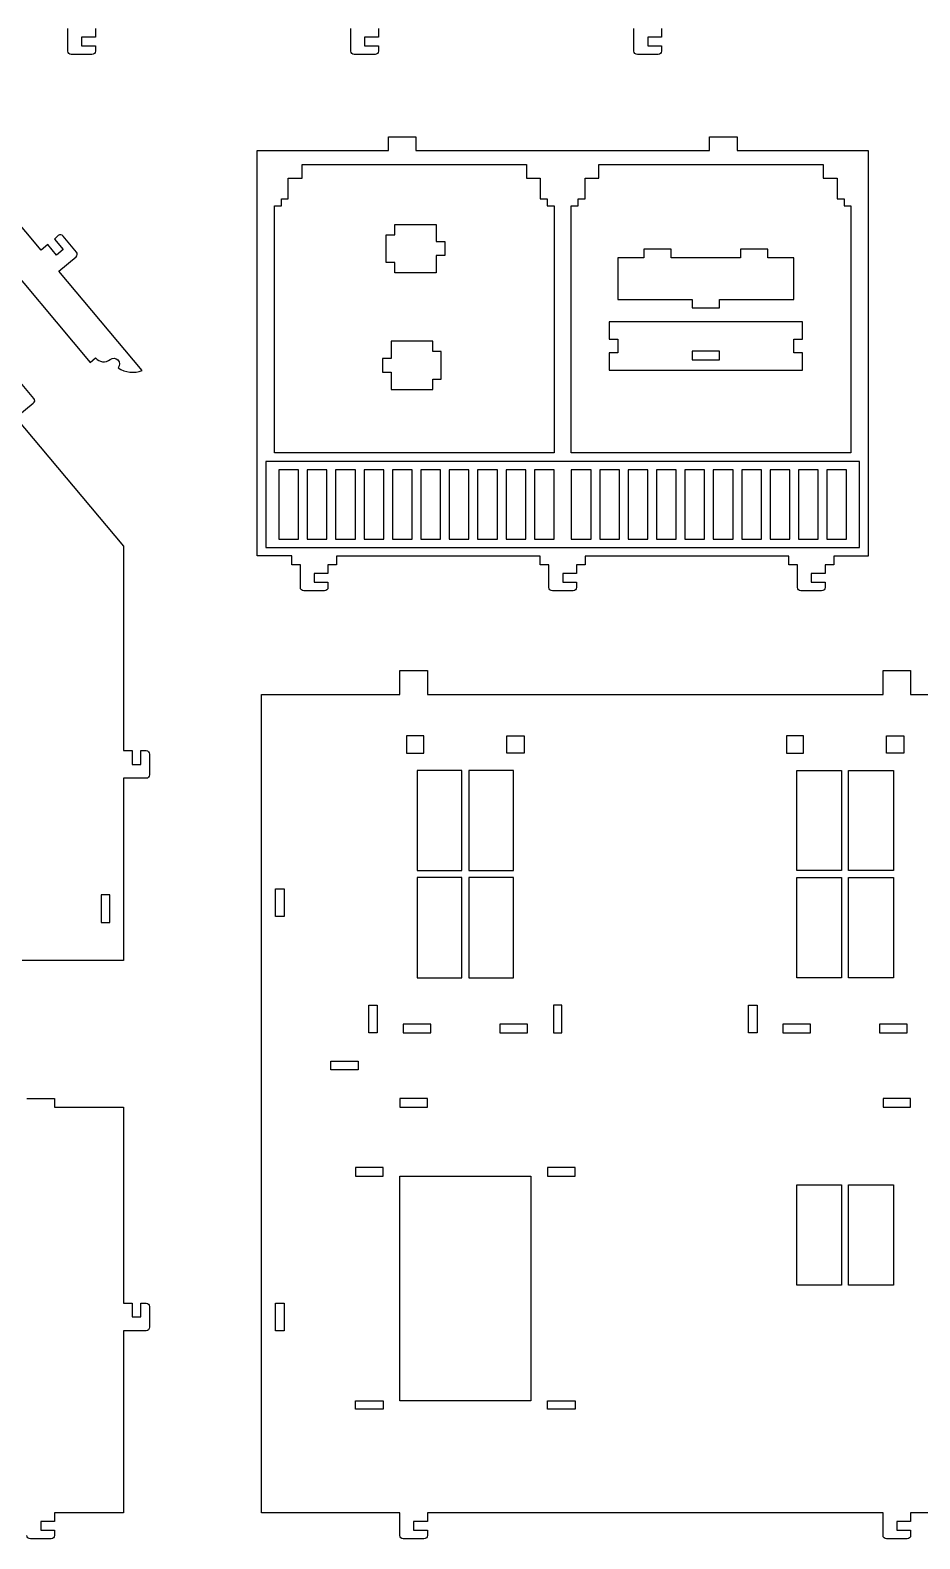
# Model space of a CAD drawing. Extents: x 1573 to 3804, y 1639 to 3362.
# Drawn here: x 2499 to 3117, y 1639 to 2687 of the extents above; entities that cross this region are included whole.
import ezdxf

# ---------------------------------------------------------------- set-up
doc = ezdxf.new("R2010")
doc.units = 0
doc.header["$MEASUREMENT"] = 0
doc.layers.add('LAYER1', color=18, linetype='CONTINUOUS')

msp = doc.modelspace()

# ---------------------------------------------------------------- linework, layer by layer
at = {"layer": 'LAYER1'}
for points in [[(2544, 2688.5), (2544, 2682.5), (2534.4, 2682.5), (2534.4, 2676.5), (2544, 2676.5), (2544, 2672.9, -0.414214), (2541.6, 2670.5), (2527.2, 2670.5, -0.414214), (2524.8, 2672.9), (2524.8, 2688.5)], [(2740.8, 2688.5), (2740.8, 2682.5), (2731.2, 2682.5), (2731.2, 2676.5), (2740.8, 2676.5), (2740.8, 2672.9, -0.414214), (2738.4, 2670.5), (2724, 2670.5, -0.414214), (2721.6, 2672.9), (2721.6, 2688.5)], [(2937.6, 2688.5), (2937.6, 2682.5), (2928, 2682.5), (2928, 2676.5), (2937.6, 2676.5), (2937.6, 2672.9, -0.414214), (2935.2, 2670.5), (2920.8, 2670.5, -0.414214), (2918.4, 2672.9), (2918.4, 2688.5)], [(2400.6, 2623.1), (2540.4, 2456.5), (2544.1, 2459.6, 0.40836), (2554.3, 2458.5, -0.891219), (2559.9, 2452.8, 0.261881), (2576.5, 2450.9), (2518.6, 2519.8), (2530.6, 2529.9, 0.414214), (2530.9, 2533.2), (2521.6, 2544.3, 0.414214), (2518.2, 2544.6), (2515.5, 2542.2), (2521.6, 2534.9), (2517, 2531), (2510.9, 2538.4), (2506.3, 2534.5), (2400.6, 2660.5)], [(2491.7, 2442.4), (2501, 2431.4, -0.414214), (2500.7, 2428), (2488.7, 2418), (2563.6, 2328.8), (2563.6, 2186.6), (2569.6, 2186.6), (2569.6, 2177), (2575.6, 2177), (2575.6, 2186.6), (2579.2, 2186.6, -0.414214), (2581.6, 2184.2), (2581.6, 2169.8, -0.414214), (2579.2, 2167.4), (2563.6, 2167.4), (2563.6, 2040.8), (2459.2, 2040.8)], [(3206.8, 1656.8), (3110.8, 1656.8), (3110.8, 1650.8), (3101.2, 1650.8), (3101.2, 1644.8), (3110.8, 1644.8), (3110.8, 1641.2, -0.414214), (3108.4, 1638.8), (3094, 1638.8, -0.414214), (3091.6, 1641.2), (3091.6, 1656.8), (2774.8, 1656.8), (2774.8, 1650.8), (2765.2, 1650.8), (2765.2, 1644.8), (2774.8, 1644.8), (2774.8, 1641.2, -0.414214), (2772.4, 1638.8), (2758, 1638.8, -0.414214), (2755.6, 1641.2), (2755.6, 1656.8), (2659.6, 1656.8), (2659.6, 2225.6), (2755.6, 2225.6), (2755.6, 2242.4), (2774.8, 2242.4), (2774.8, 2225.6), (3091.6, 2225.6), (3091.6, 2242.4), (3110.8, 2242.4), (3110.8, 2225.6), (3206.8, 2225.6)], [(2496.4, 1944.8), (2515.6, 1944.8), (2515.6, 1938.8), (2563.6, 1938.8), (2563.6, 1802.6), (2569.6, 1802.6), (2569.6, 1793), (2575.6, 1793), (2575.6, 1802.6), (2579.2, 1802.6, -0.414214), (2581.6, 1800.2), (2581.6, 1785.8, -0.414214), (2579.2, 1783.4), (2563.6, 1783.4), (2563.6, 1656.8), (2515.6, 1656.8), (2515.6, 1650.8), (2506, 1650.8), (2506, 1644.8), (2515.6, 1644.8), (2515.6, 1641.2, -0.414214), (2513.2, 1638.8), (2498.8, 1638.8, -0.414214), (2496.4, 1641.2)]]:
    msp.add_lwpolyline(points, format="xyb", dxfattribs=at)
msp.add_lwpolyline([(3057.3, 2321.7), (3057.3, 2315.7), (3051.3, 2315.7), (3051.3, 2309.7), (3041.7, 2309.7), (3041.7, 2303.7), (3051.3, 2303.7), (3051.3, 2300.1, -0.414214), (3048.9, 2297.7), (3034.5, 2297.7, -0.414214), (3032.1, 2300.1), (3032.1, 2315.7), (3026.1, 2315.7), (3026.1, 2321.7), (2884.5, 2321.7), (2884.5, 2315.7), (2878.5, 2315.7), (2878.5, 2309.7), (2868.9, 2309.7), (2868.9, 2303.7), (2878.5, 2303.7), (2878.5, 2300.1, -0.414214), (2876.1, 2297.7), (2861.7, 2297.7, -0.414214), (2859.3, 2300.1), (2859.3, 2315.7), (2853.3, 2315.7), (2853.3, 2321.7), (2711.7, 2321.7), (2711.7, 2315.7), (2705.7, 2315.7), (2705.7, 2309.7), (2696.1, 2309.7), (2696.1, 2303.7), (2705.7, 2303.7), (2705.7, 2300.1, -0.414214), (2703.3, 2297.7), (2688.9, 2297.7, -0.414214), (2686.5, 2300.1), (2686.5, 2315.7), (2680.5, 2315.7), (2680.5, 2322), (2656.5, 2322), (2656.5, 2603.7), (2747.7, 2603.7), (2747.7, 2613.3), (2766.9, 2613.3), (2766.9, 2603.7), (2970.9, 2603.7), (2970.9, 2613.3), (2990.1, 2613.3), (2990.1, 2603.7), (3081.3, 2603.7), (3081.3, 2321.7)], format="xyb", close=True, dxfattribs=at)
for points in [[(2668.5, 2393.7), (2668.5, 2565.3), (2673.3, 2565.3), (2673.3, 2570.1), (2678.1, 2570.1), (2678.1, 2584.5), (2687.7, 2584.5), (2687.7, 2594.1), (2843.7, 2594.1), (2843.7, 2584.5), (2853.3, 2584.5), (2853.3, 2570.1), (2858.1, 2570.1), (2858.1, 2565.3), (2862.9, 2565.3), (2862.9, 2393.7)], [(2874.9, 2393.7), (2874.9, 2565.3), (2879.7, 2565.3), (2879.7, 2570.1), (2884.5, 2570.1), (2884.5, 2584.5), (2894.1, 2584.5), (2894.1, 2594.1), (3050.1, 2594.1), (3050.1, 2584.5), (3059.7, 2584.5), (3059.7, 2570.1), (3064.5, 2570.1), (3064.5, 2565.3), (3069.3, 2565.3), (3069.3, 2393.7)], [(2780.9, 2540.4), (2786.9, 2540.4), (2786.9, 2530.8), (2780.9, 2530.8), (2780.9, 2518.8), (2752.1, 2518.8), (2752.1, 2526), (2746.1, 2526), (2746.1, 2545.2), (2752.1, 2545.2), (2752.1, 2552.4), (2780.9, 2552.4)], [(2944.4, 2529.1), (2944.4, 2535.1), (2925.2, 2535.1), (2925.2, 2529.1), (2907.2, 2529.1), (2907.2, 2500.3), (2958.8, 2500.3), (2958.8, 2494.3), (2978, 2494.3), (2978, 2500.3), (3029.6, 2500.3), (3029.6, 2529.1), (3011.6, 2529.1), (3011.6, 2535.1), (2992.4, 2535.1), (2992.4, 2529.1)], [(2901.2, 2472.7), (2907.2, 2472.7), (2907.2, 2463.1), (2901.2, 2463.1), (2901.2, 2451.1), (3035.6, 2451.1), (3035.6, 2463.1), (3029.6, 2463.1), (3029.6, 2472.7), (3035.6, 2472.7), (3035.6, 2484.7), (2901.2, 2484.7)], [(2749.7, 2459.2), (2743.7, 2459.2), (2743.7, 2449.6), (2749.7, 2449.6), (2749.7, 2437.6), (2778.5, 2437.6), (2778.5, 2444.8), (2784.5, 2444.8), (2784.5, 2464), (2778.5, 2464), (2778.5, 2471.2), (2749.7, 2471.2)], [(2958.8, 2458.3), (2978, 2458.3), (2978, 2464.3), (2958.8, 2464.3)], [(3075.3, 2387.7), (2662.5, 2387.7), (2662.5, 2327.7), (3075.3, 2327.7)], [(2685.3, 2381.7), (2671.5, 2381.7), (2671.5, 2333.7), (2685.3, 2333.7)], [(2691.3, 2381.7), (2691.3, 2333.7), (2705, 2333.7), (2705, 2381.7)], [(2724.8, 2333.7), (2724.8, 2381.7), (2711, 2381.7), (2711, 2333.7)], [(2730.8, 2381.7), (2730.8, 2333.7), (2744.5, 2333.7), (2744.5, 2381.7)], [(2750.5, 2381.7), (2750.5, 2333.7), (2764.2, 2333.7), (2764.2, 2381.7)], [(2770.2, 2381.7), (2770.2, 2333.7), (2784, 2333.7), (2784, 2381.7)], [(2790, 2381.7), (2790, 2333.7), (2803.7, 2333.7), (2803.7, 2381.7)], [(2809.7, 2381.7), (2809.7, 2333.7), (2823.5, 2333.7), (2823.5, 2381.7)], [(2829.5, 2381.7), (2829.5, 2333.7), (2843.2, 2333.7), (2843.2, 2381.7)], [(2849.2, 2333.7), (2862.9, 2333.7), (2862.9, 2381.7), (2849.2, 2381.7)], [(2888.7, 2381.7), (2874.9, 2381.7), (2874.9, 2333.7), (2888.7, 2333.7)], [(2894.7, 2381.7), (2894.7, 2333.7), (2908.4, 2333.7), (2908.4, 2381.7)], [(2914.4, 2381.7), (2914.4, 2333.7), (2928.2, 2333.7), (2928.2, 2381.7)], [(2934.2, 2381.7), (2934.2, 2333.7), (2947.9, 2333.7), (2947.9, 2381.7)], [(2953.9, 2381.7), (2953.9, 2333.7), (2967.6, 2333.7), (2967.6, 2381.7)], [(2973.6, 2381.7), (2973.6, 2333.7), (2987.4, 2333.7), (2987.4, 2381.7)], [(2993.4, 2381.7), (2993.4, 2333.7), (3007.1, 2333.7), (3007.1, 2381.7)], [(3013.1, 2381.7), (3013.1, 2333.7), (3026.9, 2333.7), (3026.9, 2381.7)], [(3032.9, 2381.7), (3032.9, 2333.7), (3046.6, 2333.7), (3046.6, 2381.7)], [(3052.6, 2333.7), (3066.3, 2333.7), (3066.3, 2381.7), (3052.6, 2381.7)], [(2760.4, 2184.8), (2772.4, 2184.8), (2772.4, 2196.8), (2760.4, 2196.8)], [(2842, 2184.8), (2830, 2184.8), (2830, 2196.8), (2842, 2196.8)], [(3024.4, 2184.8), (3036.4, 2184.8), (3036.4, 2196.8), (3024.4, 2196.8)], [(3106, 2184.8), (3094, 2184.8), (3094, 2196.8), (3106, 2196.8)], [(2798.8, 2103.2), (2798.8, 2172.8), (2767.6, 2172.8), (2767.6, 2103.2)], [(2834.8, 2103.2), (2834.8, 2172.8), (2803.6, 2172.8), (2803.6, 2103.2)], [(3031.6, 2103.2), (3031.6, 2172.8), (3062.8, 2172.8), (3062.8, 2103.2)], [(3067.6, 2103.2), (3067.6, 2172.8), (3098.8, 2172.8), (3098.8, 2103.2)], [(2767.6, 2098.4), (2767.6, 2028.8), (2798.8, 2028.8), (2798.8, 2098.4)], [(2803.6, 2098.4), (2803.6, 2028.8), (2834.8, 2028.8), (2834.8, 2098.4)], [(3062.8, 2098.4), (3062.8, 2028.8), (3031.6, 2028.8), (3031.6, 2098.4)], [(3098.8, 2098.4), (3098.8, 2028.8), (3067.6, 2028.8), (3067.6, 2098.4)], [(2675.2, 2090.6), (2675.2, 2071.4), (2669.2, 2071.4), (2669.2, 2090.6)], [(2548, 2086.4), (2548, 2067.2), (2554, 2067.2), (2554, 2086.4)], [(2740, 2009.6), (2740, 1990.4), (2734, 1990.4), (2734, 2009.6)], [(2862.4, 2009.6), (2862.4, 1990.4), (2868.4, 1990.4), (2868.4, 2009.6)], [(3004, 2009.6), (3004, 1990.4), (2998, 1990.4), (2998, 2009.6)], [(2777.2, 1996.4), (2758, 1996.4), (2758, 1990.4), (2777.2, 1990.4)], [(2825.2, 1990.4), (2844.4, 1990.4), (2844.4, 1996.4), (2825.2, 1996.4)], [(3041.2, 1996.4), (3022, 1996.4), (3022, 1990.4), (3041.2, 1990.4)], [(3089.2, 1990.4), (3108.4, 1990.4), (3108.4, 1996.4), (3089.2, 1996.4)], [(2726.8, 1964.7), (2707.6, 1964.7), (2707.6, 1970.7), (2726.8, 1970.7)], [(2755.6, 1938.8), (2774.8, 1938.8), (2774.8, 1944.8), (2755.6, 1944.8)], [(3091.6, 1938.8), (3110.8, 1938.8), (3110.8, 1944.8), (3091.6, 1944.8)], [(2724.8, 1890.8), (2744, 1890.8), (2744, 1896.8), (2724.8, 1896.8)], [(2755.6, 1890.8), (2846.8, 1890.8), (2846.8, 1734.8), (2755.6, 1734.8)], [(2858.3, 1890.8), (2877.5, 1890.8), (2877.5, 1896.8), (2858.3, 1896.8)], [(3031.6, 1815.2), (3031.6, 1884.8), (3062.8, 1884.8), (3062.8, 1815.2)], [(3067.6, 1815.2), (3067.6, 1884.8), (3098.8, 1884.8), (3098.8, 1815.2)], [(2675.2, 1802.6), (2675.2, 1783.4), (2669.2, 1783.4), (2669.2, 1802.6)], [(2724.8, 1734.8), (2744, 1734.8), (2744, 1728.8), (2724.8, 1728.8)], [(2858.3, 1734.8), (2877.5, 1734.8), (2877.5, 1728.8), (2858.3, 1728.8)]]:
    msp.add_lwpolyline(points, close=True, dxfattribs=at)

doc.saveas('drawing.dxf')
